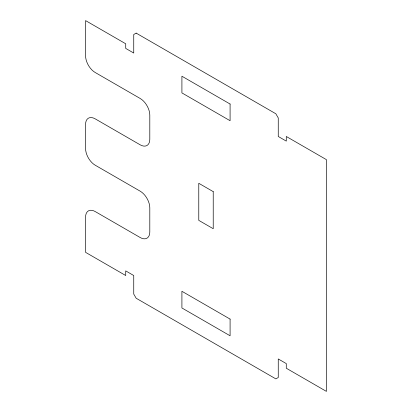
<?xml version="1.0" encoding="UTF-8"?>
<svg xmlns="http://www.w3.org/2000/svg" width="412" height="412" viewBox="0 0 412 412"><rect width="100%" height="100%" fill="white"/><g stroke="black" fill="none" stroke-linecap="round" stroke-linejoin="round"><path stroke-width="0.62" d="M136.156 33.114L133.745 34.505L133.745 53.045L125.722 48.41L125.722 43.775L85.578 20.6L85.578 55.826A13.622 7.864 60 0 0 95.213 72.512L140.168 98.468A13.622 7.864 60 0 1 149.803 115.154L149.803 139.256A13.622 7.864 60 0 1 140.168 144.818L95.213 118.862A13.622 7.864 60 0 0 85.578 124.424L85.578 148.526A13.622 7.864 60 0 0 95.213 165.212L140.168 191.168A13.622 7.864 60 0 1 149.803 207.854L149.803 231.956A13.622 7.864 60 0 1 140.168 237.518L95.213 211.562A13.622 7.864 60 0 0 85.578 217.124L85.578 252.35L125.722 275.525L125.722 270.89L133.745 275.525L133.745 294.065L136.156 298.237L275.844 378.886L278.255 377.495L278.255 358.955L286.278 363.59L286.278 368.225L326.422 391.4L326.422 159.65L286.278 136.475L286.278 141.11L278.255 136.475L278.255 117.935L275.844 113.764L136.156 33.114M230.087 104.03L181.913 76.22L181.913 92.906L230.087 120.716L230.087 104.03M213.225 191.632L198.775 183.288L198.775 220.368L213.225 228.712L213.225 191.632M230.087 319.094L181.913 291.284L181.913 307.97L230.087 335.78L230.087 319.094"/></g></svg>
